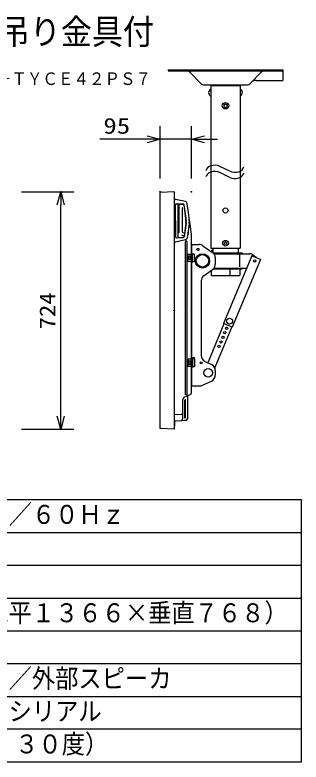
# Model space of a CAD drawing. Units: millimetres, scale not verified. Extents: x -62 to 63, y -57 to 57.
# Drawn here: x 18.9 to 62.5, y -56.5 to 57.4 of the extents above; entities that cross this region are included whole.
import ezdxf
from ezdxf.enums import TextEntityAlignment as Align

# ---------------------------------------------------------------- set-up
doc = ezdxf.new("R2010")
doc.units = ezdxf.units.MM
doc.header["$LTSCALE"] = 0.190332
doc.header["$PDMODE"] = 32
doc.header["$PDSIZE"] = 0.0952
doc.linetypes.add('CHAIN1', pattern=[8, 5, -1, 1, -1])
for name, color, linetype in [('0-0_MOJI1', 2, 'Continuous'), ('0-1_TOUROKU', 1, 'Continuous'), ('0-2_GAIKEI', 1, 'Continuous'), ('0-3_WAKU', 3, 'Continuous'), ('0-4_SUNPO', 3, 'Continuous'), ('0-5_DEFPOINTS', 7, 'Continuous')]:
    doc.layers.add(name, color=color, linetype=linetype)
doc.styles.add('ＭＳ ゴシック', font='')
doc.styles.get('ＭＳ ゴシック').set_extended_font_data('MS Gothic')

# ---------------------------------------------------------------- blocks, each defined once
blk = doc.blocks.new('_OPEN30')
at = {"layer": '0-4_SUNPO', "color": 7}
blk.add_line((0, 0), (-1, 0), dxfattribs=at)
blk.add_lwpolyline([(-1, 0.26795), (0, 0), (-1, -0.26795)], dxfattribs=at)

msp = doc.modelspace()

# ---------------------------------------------------------------- linework, layer by layer
at = {"layer": '0-2_GAIKEI', "color": 7}
for p, q in [((42.255, 49.0079), (56.9075, 49.0079)), ((42.255, 49.0079), (42.255, 48.8479)), ((56.9392, 49.0079), (59.755, 49.0079)), ((59.755, 49.0079), (59.755, 47.4079)), ((42.255, 48.8479), (59.755, 48.8479)), ((47.1391, 47.0251), (45.6846, 48.5814)), ((54.8709, 47.0251), (56.3255, 48.5814)), ((47.8697, 46.7079), (54.1403, 46.7079)), ((48.93, 46.7079), (48.93, 46.653)), ((53.08, 46.7079), (53.08, 46.653)), ((55.6628, 47.4079), (59.755, 47.4079)), ((48.7775, 46.653), (48.7775, 21.829)), ((48.7775, 46.653), (53.2325, 46.653)), ((53.2325, 46.653), (53.2325, 21.829)), ((43.255, 30.444), (41.055, 30.3287)), ((41.055, -5.6408), (41.055, 30.3287)), ((43.255, -5.756), (43.255, 30.444)), ((43.255, 26.014), (43.255, 29.264)), ((44.89, 28.9404), (43.399, 29.2599)), ((45.1762, 28.5529), (45.1635, 28.6458)), ((45.3529, 27.268), (45.1762, 28.5529)), ((45.466, 26.4457), (45.3529, 27.268)), ((45.4799, 26.2253), (45.8002, 23.9468)), ((45.8001, 23.8773), (45.805, 23.8773)), ((45.805, -0.2246), (45.805, 23.8773)), ((45.805, 22.394), (45.805, 0.844)), ((45.805, 22.394), (46.9907, 22.394)), ((47.5628, 22.2141), (49.0272, 21.1924)), ((48.7775, 21.829), (53.2325, 21.829)), ((49.0975, 21.829), (49.0975, 21.1386)), ((52.9125, 21.829), (52.9125, 21.109)), ((49.055, 21.1723), (49.055, 21.509)), ((49.1313, 21.109), (53.5449, 21.109)), ((49.2383, 20.994), (53.5449, 20.994)), ((49.2481, 20.9815), (54.6698, 20.9815)), ((55.0064, 20.6766), (50.7009, 10.3372)), ((53.1523, 20.8123), (53.1523, 18.9758)), ((53.5449, 21.109), (53.5449, 20.994)), ((56.3265, 20.1268), (55.0064, 20.6766)), ((55.0981, 20.8472), (55.5833, 20.5097)), ((49.455, 20.3723), (49.455, 19.4156)), ((56.3265, 20.1268), (52.021, 9.7875)), ((47.7328, 17.6924), (49.0272, 18.5955)), ((49.1313, 18.679), (53.5449, 18.679)), ((49.2383, 18.794), (53.5449, 18.794)), ((49.2481, 18.8065), (54.2294, 18.8065)), ((51.6793, 18.679), (51.6793, 17.679)), ((53.18, 18.654), (53.155, 18.679)), ((53.5449, 18.679), (53.5449, 18.794)), ((48.855, 17.679), (53.155, 17.679)), ((47.305, 16.8723), (47.305, 5.4817)), ((50.7747, 10.3064), (48.3061, 4.3783)), ((52.021, 9.7875), (50.7009, 10.3372)), ((51.9471, 9.8182), (49.3657, 3.6193)), ((47.8833, 4.575), (48.8767, 4.1129)), ((49.455, 3.2062), (49.455, 2.4817)), ((47.5056, 0.9372), (48.8767, 1.575)), ((45.805, 0.844), (47.0838, 0.844)), ((45.205, -0.823), (45.205, -4.1853)), ((45.205, -1.0948), (45.205, -4.2153)), ((45.205, -1.4245), (45.205, -1.6525)), ((44.2281, -4.4737), (43.467, -4.5136)), ((44.6878, -4.4497), (44.2281, -4.4737)), ((44.8735, -4.4399), (44.6878, -4.4497)), ((44.9681, -4.435), (44.8735, -4.4399)), ((43.255, -5.756), (41.055, -5.6408)), ((43.2801, -5.306), (43.255, -5.306)), ((43.2801, -4.806), (43.2801, -4.6153)), ((43.2801, -5.306), (43.2801, -4.806))]:
    msp.add_line(p, q, dxfattribs=at)
at = {"layer": '0-2_GAIKEI'}
for p, q in [((48.6152, 45.9748), (48.4751, 45.7181)), ((48.7775, 46.053), (48.7469, 46.053)), ((53.2325, 46.053), (53.2631, 46.053)), ((53.3948, 45.9748), (53.535, 45.7181)), ((48.6152, 45.1311), (48.4751, 45.3879)), ((48.7775, 45.053), (48.7469, 45.053)), ((53.2325, 45.053), (53.2631, 45.053)), ((53.3948, 45.1311), (53.535, 45.3879)), ((50.755, 43.6973), (51.005, 43.8416)), ((51.005, 43.8416), (51.255, 43.6973)), ((51.255, 43.6973), (51.255, 43.4086)), ((51.6706, 33.57), (50.1383, 34.302)), ((51.6706, 32.6267), (50.1383, 33.3587)), ((43.5352, 28.6085), (44.5883, 28.5718)), ((43.8267, 28.5434), (44.5431, 28.5183)), ((43.9101, 28.5405), (43.9101, 24.2046)), ((43.38, 26.014), (43.38, 28.4586)), ((43.73, 28.4032), (43.73, 23.6248)), ((44.4249, 28.0369), (44.4249, 24.2803)), ((44.9633, 26.3765), (44.6865, 28.3889)), ((45.0148, 26.3836), (44.7317, 28.4422)), ((44.9725, 26.014), (44.9725, 26.2413)), ((45.0245, 26.014), (45.0245, 26.2413)), ((45.48, 26.014), (45.48, 26.2413)), ((43.38, 26.014), (43.38, 23.5693)), ((44.9633, 25.6514), (44.6865, 23.6391)), ((45.0148, 25.6443), (44.7317, 23.5857)), ((44.9725, 26.014), (44.9725, 25.7866)), ((45.0245, 26.014), (45.0245, 25.7866)), ((45.466, 25.5823), (45.3529, 24.7599)), ((45.48, 26.014), (45.48, 25.7866)), ((43.73, 24.2046), (43.9101, 24.2046)), ((44.4249, 24.2803), (44.7505, 24.1043)), ((45.3529, 24.7599), (45.1762, 23.4751)), ((45.3243, 24.5516), (45.3243, 23.8999)), ((44.89, 23.0875), (43.38, 22.764)), ((43.5352, 23.4194), (44.5883, 23.4562)), ((43.8267, 23.4846), (44.5431, 23.5096)), ((44.2789, 23.8625), (44.6869, 23.642)), ((44.9371, -0.537), (44.9371, 22.837)), ((45.1326, 22.837), (44.9371, 22.837)), ((45.1326, 22.837), (45.1326, -0.537)), ((45.1762, 23.4751), (45.1635, 23.3821)), ((45.3243, 23.8999), (45.2347, 23.8999)), ((43.255, 22.764), (43.38, 22.764)), ((45.29, 19.844), (45.29, 20.844)), ((45.755, 20.894), (45.34, 20.894)), ((45.805, 20.844), (45.805, 19.844)), ((45.915, 20.669), (45.805, 20.669)), ((45.915, 20.7695), (45.915, 19.919)), ((45.9152, 20.7695), (45.9667, 20.9111)), ((45.9787, 19.7583), (45.9787, 20.9297)), ((46.215, 20.944), (46.0137, 20.944)), ((46.265, 19.794), (46.265, 20.894)), ((45.755, 19.794), (45.34, 19.794)), ((45.915, 20.019), (45.805, 20.019)), ((45.9152, 19.9184), (45.9667, 19.7769)), ((46.215, 19.744), (46.0137, 19.744)), ((45.29, 4.844), (45.29, 3.844)), ((45.755, 4.894), (45.34, 4.894)), ((45.805, 3.844), (45.805, 4.844)), ((45.915, 4.669), (45.805, 4.669)), ((45.915, 3.9184), (45.915, 4.769)), ((45.9152, 4.7695), (45.9667, 4.9111)), ((45.9787, 4.9297), (45.9787, 3.7583)), ((46.215, 4.944), (46.0137, 4.944)), ((46.265, 4.894), (46.265, 3.794)), ((45.755, 3.794), (45.34, 3.794)), ((45.915, 4.019), (45.805, 4.019)), ((45.9152, 3.9184), (45.9667, 3.7769)), ((46.215, 3.744), (46.0137, 3.744)), ((44.9907, -0.7636), (44.7537, -0.8741)), ((45.1326, -0.537), (44.9371, -0.537)), ((45.6582, -0.4523), (44.9907, -0.7636)), ((45.6607, -0.4512), (45.6582, -0.4523)), ((44.465, -1.3273), (44.465, -3.4812)), ((44.7423, -1.3166), (44.7423, -4.1001)), ((44.9278, -4.0917), (44.9278, -1.1824)), ((43.255, -3.5343), (44.267, -3.4812)), ((44.267, -3.4812), (44.465, -3.4812)), ((44.465, -3.4812), (44.465, -4.2241))]:
    msp.add_line(p, q, dxfattribs=at)
at = {"layer": '0-2_GAIKEI', "linetype": 'CHAIN1'}
for p, q in [((45.6725, 20.594), (45.4225, 20.594)), ((45.4225, 20.094), (45.4225, 20.594)), ((45.6725, 20.094), (45.6725, 20.594)), ((45.6725, 20.094), (45.4225, 20.094)), ((45.6725, 4.594), (45.4225, 4.594)), ((45.4225, 4.594), (45.4225, 4.094)), ((45.6725, 4.594), (45.6725, 4.094)), ((45.6725, 4.094), (45.4225, 4.094))]:
    msp.add_line(p, q, dxfattribs=at)
at = {"layer": '0-2_GAIKEI'}
msp.add_lwpolyline([(50.755, 43.6973), (50.755, 43.4086), (51.005, 43.2643), (51.255, 43.4086)], dxfattribs=at)
at = {"layer": '0-2_GAIKEI', "color": 7}
for points in [[(48.94, 21.2533), (48.94, 21.509), (49.055, 21.509)], [(48.83, 18.4579), (48.83, 17.704), (48.855, 17.679)], [(53.18, 18.654), (53.18, 17.704), (53.155, 17.679)]]:
    msp.add_lwpolyline(points, dxfattribs=at)
at = {"layer": '0-2_GAIKEI'}
for centre, radius in [((51.005, 43.553), 0.5), ((51.005, 27.579), 0.385), ((51.005, 22.579), 0.4375), ((51.005, 22.579), 0.2), ((46.805, 21.644), 0.1625), ((47.505, 19.894), 1.0875), ((47.505, 19.894), 0.9525), ((55.455, 19.894), 0.175), ((51.6323, 10.7186), 0.45), ((50.8928, 8.9382), 0.175), ((51.1811, 9.6306), 0.175), ((50.6045, 8.2458), 0.175), ((50.0278, 6.8611), 0.175), ((50.3162, 7.5535), 0.175), ((46.155, 5.069), 0.125), ((47.305, 4.344), 0.1625), ((48.355, 2.844), 0.655)]:
    msp.add_circle(centre, radius, dxfattribs=at)
at = {"layer": '0-2_GAIKEI', "color": 7}
for centre, radius, start, end in [((45.0709, 48.0079), 0.84, 43.0632, 90), ((56.9392, 48.0079), 0.84, 90, 136.9368), ((47.8697, 47.7079), 1, 223.0632, 270), ((54.1403, 47.7079), 1, 270, 316.9368), ((55.6628, 46.4079), 1, 90, 136.9368), ((43.48, 29.4964), 0.25, 205.84193, 264.7095), ((44.8167, 28.5982), 0.35, 7.83046, 77.90524), ((43.98, 26.2413), 1.5, 0, 7.83046), ((45.3051, 23.8773), 0.5, 0.00004, 8.00005), ((46.9907, 21.394), 1, 55.0975, 90), ((48.455, 20.3723), 1, 0, 55.0975), ((54.6698, 20.2315), 0.75, 55.17771, 90), ((55.155, 19.894), 0.75, 39.91597, 55.17771), ((48.455, 19.4156), 1, 304.9025, 0), ((48.305, 16.8723), 1, 124.9025, 180), ((48.305, 5.4817), 1, 180, 245.05609), ((48.455, 3.2062), 1, 0, 65.05609), ((48.455, 2.4817), 1, 294.94391, 0), ((47.0838, 1.844), 1, 270, 294.94391), ((45.455, -0.823), 0.25, 115.00004, 180), ((43.48, -4.7633), 0.25, 93, 154.17524), ((44.955, -4.1853), 0.25, 273.00004, 0.00004)]:
    msp.add_arc(centre, radius, start, end, dxfattribs=at)
at = {"layer": '0-2_GAIKEI'}
for centre, radius, start, end in [((48.7775, 45.553), 0.3446, 151.37136, 208.62864), ((48.7469, 45.903), 0.15, 90, 151.37136), ((53.2631, 45.903), 0.15, 28.62864, 90), ((53.2325, 45.553), 0.3446, 331.37136, 28.62864), ((48.7469, 45.203), 0.15, 208.62864, 270), ((53.2631, 45.203), 0.15, 270, 331.37136), ((43.53, 28.4586), 0.15, 88, 180), ((43.88, 28.4032), 0.15, 107.7855, 180), ((44.5379, 28.3684), 0.15, 7.83046, 88), ((44.5831, 28.4218), 0.15, 7.83046, 88), ((43.98, 26.2413), 0.9925, 0, 7.83046), ((43.98, 26.2413), 1.0445, 0, 7.83046), ((43.98, 25.7866), 0.9925, 352.16954, 0), ((43.98, 25.7866), 1.0445, 352.16954, 0), ((43.98, 25.7866), 1.5, 352.16954, 0), ((43.53, 23.5693), 0.15, 180, 272), ((43.88, 23.6248), 0.15, 180, 252.2145), ((44.5379, 23.6595), 0.15, 272, 352.16954), ((44.5831, 23.6061), 0.15, 272, 352.16954), ((44.8167, 23.4298), 0.35, 282.09476, 352.16954), ((45.34, 20.844), 0.05, 90, 180), ((45.755, 20.844), 0.05, 0, 90), ((46.0137, 20.894), 0.05, 90, 160), ((46.215, 20.894), 0.05, 0, 90), ((45.34, 19.844), 0.05, 180, 270), ((45.755, 19.844), 0.05, 270, 0), ((46.0137, 19.794), 0.05, 200, 270), ((46.215, 19.794), 0.05, 270, 0), ((45.34, 4.844), 0.05, 90, 180), ((45.755, 4.844), 0.05, 0, 90), ((46.0137, 4.894), 0.05, 90, 160), ((46.215, 4.894), 0.05, 0, 90), ((45.34, 3.844), 0.05, 180, 270), ((45.755, 3.844), 0.05, 270, 0), ((46.0137, 3.794), 0.05, 200, 270), ((46.215, 3.794), 0.05, 270, 0), ((44.965, -1.3273), 0.5, 115.00004, 180), ((45.5551, -0.2246), 0.25, 295.00002, 0.00004), ((44.215, -4.2241), 0.25, 273.00004, 0.00004)]:
    msp.add_arc(centre, radius, start, end, dxfattribs=at)
for centre, start_param, end_param in [((49.3543, 33.5835), 0.94183783, 3.09076751), ((52.4547, 34.2884), 4.08343048, 6.23236016), ((49.3543, 32.6402), 0.94183783, 3.09076751), ((52.4547, 33.3451), 4.08343048, 6.23236016)]:
    msp.add_ellipse(centre, major_axis=(1.3327, 0), ratio=0.666667, start_param=start_param, end_param=end_param, dxfattribs=at)
for p in [(45.5475, 20.594), (45.9787, 20.944), (45.9787, 19.744), (45.9787, 4.944), (45.5475, 4.094), (45.9787, 3.744)]:
    msp.add_point(p, dxfattribs=at)
at = {"layer": '0-2_GAIKEI', "color": 7}
for p in [(43.1926, 12.344), (43.205, 12.344), (45.805, 12.344)]:
    msp.add_point(p, dxfattribs=at)
at = {"layer": '0-3_WAKU'}
for p, q in [((19.9196, 30.444), (27.9196, 30.444)), ((25.9196, -3.756), (25.9196, 28.444)), ((19.9196, -5.756), (27.9196, -5.756))]:
    msp.add_line(p, q, dxfattribs=at)
at = {"layer": '0-3_WAKU', "color": 4}
for p, q in [((-62.493, -16.501), (62.507, -16.501)), ((62.507, -16.501), (62.507, -56.501)), ((62.507, -56.501), (-62.493, -56.501))]:
    msp.add_line(p, q, dxfattribs=at)
at = {"layer": '0-3_WAKU', "color": 1}
for p, q in [((-62.493, -21.501), (62.507, -21.501)), ((-62.493, -26.501), (62.507, -26.501)), ((-62.493, -31.501), (62.507, -31.501)), ((-62.493, -36.501), (62.507, -36.501)), ((-62.493, -41.501), (62.507, -41.501)), ((-62.493, -46.501), (62.507, -46.501)), ((62.507, -51.501), (-62.493, -51.501))]:
    msp.add_line(p, q, dxfattribs=at)
at = {"layer": '0-4_SUNPO'}
for p, q in [((41.055, 32.4437), (41.055, 40.4437)), ((45.805, 32.4437), (45.805, 40.4437)), ((39.055, 38.4437), (31.8883, 38.4437)), ((45.805, 38.4437), (41.055, 38.4437)), ((47.805, 38.4437), (49.805, 38.4437))]:
    msp.add_line(p, q, dxfattribs=at)
at = {"layer": '0-4_SUNPO', "color": 7}
msp.add_point((25.9196, 30.444), dxfattribs=at)
at = {"layer": '0-5_DEFPOINTS'}
for p in [(41.055, 38.4437), (41.055, 30.4437), (45.805, 30.4437)]:
    msp.add_point(p, dxfattribs=at)

# ---------------------------------------------------------------- block references
at = {"layer": '0-3_WAKU', "xscale": 2, "yscale": 2}
for p, rotation in [((25.9196, 30.444), 90), ((25.9196, -5.756), 270)]:
    msp.add_blockref('_OPEN30', p, dxfattribs=dict(at, rotation=rotation))
at = {"layer": '0-4_SUNPO', "xscale": 2, "yscale": 2}
msp.add_blockref('_OPEN30', (41.055, 38.4437), dxfattribs=at)
at = {"layer": '0-4_SUNPO', "xscale": 2, "yscale": 2, "rotation": 180}
msp.add_blockref('_OPEN30', (45.805, 38.4437), dxfattribs=at)

# ---------------------------------------------------------------- texts
at = {"layer": '0-0_MOJI1', "style": 'ＭＳ ゴシック', "width": 0.9}
for s, height, p in [('プラズマディスプレイ天吊り金具付', 3.849, (-35.493, 51.7588)), ('ＡＣ１００Ｖ\u3000５０Ｈｚ／６０Ｈｚ', 2.886, (-20.993, -21.0561)), ('１０４９０８８画素（水平１３６６×垂直７６８）', 2.886, (-20.993, -36.0561)), ('ビデオ／Ｓビデオ／ＰＣ／外部スピーカ', 2.886, (-20.993, -46.0561)), ('コンポーネントビデオ、シリアル', 2.886, (-20.993, -51.0561)), ('３段階（０度、１５度、３０度）', 2.886, (-19.993, -56.0561))]:
    msp.add_text(s, height=height, dxfattribs=at).set_placement(p, align=Align.BOTTOM_LEFT)
at = {"layer": '0-1_TOUROKU', "style": 'ＭＳ ゴシック', "width": 0.9}
msp.add_text('ＴＨ５０ＰＨＤ７＋ＴＹＣＥ４２ＰＳ７', height=1.924, dxfattribs=at).set_placement((-2.8459, 46.1289), align=Align.BOTTOM_LEFT)
at = {"layer": '0-3_WAKU', "style": 'ＭＳ ゴシック', "width": 1.15}
msp.add_text('724', height=2.406, rotation=90, dxfattribs=at).set_placement((25.81, 9.4568), align=Align.BOTTOM_LEFT)
at = {"layer": '0-4_SUNPO', "style": 'ＭＳ ゴシック', "width": 1.25}
msp.add_text('95', height=2.406, dxfattribs=at).set_placement((32.4047, 38.5533), align=Align.BOTTOM_LEFT)

doc.saveas('drawing.dxf')
